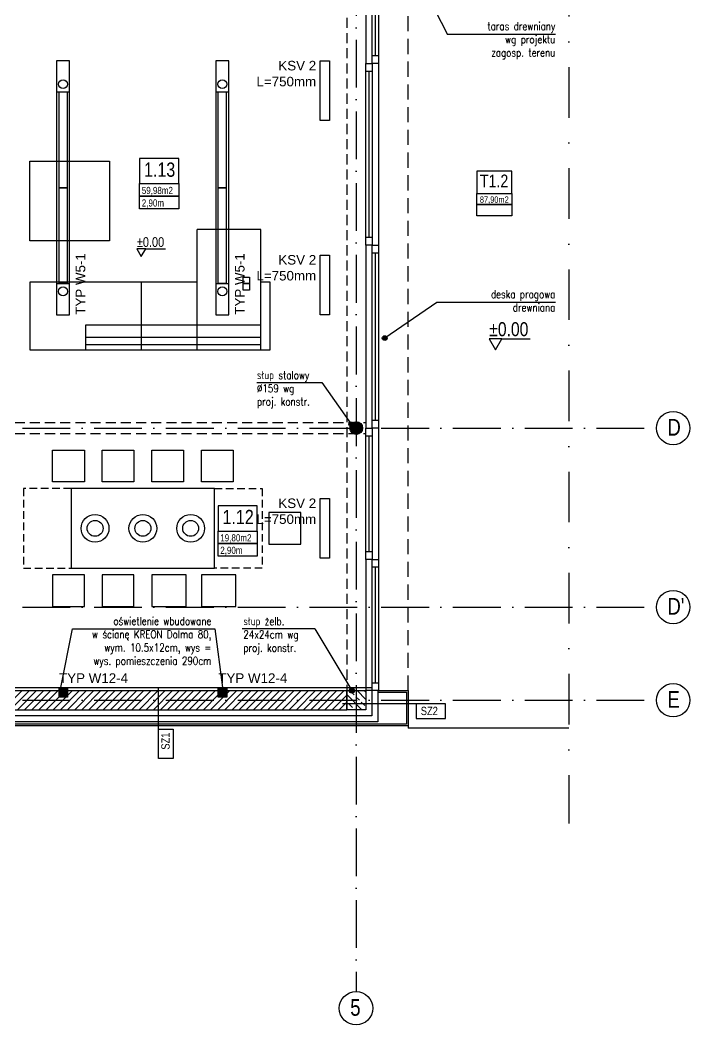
# Model space of a CAD drawing. Header units: millimetres. Extents: x 58205 to 122423, y 1055 to 94479.
# Drawn here: x 70843 to 71684, y 10321 to 11584 of the extents above; entities that cross this region are included whole.
import ezdxf

# ---------------------------------------------------------------- set-up
doc = ezdxf.new("R2010")
doc.units = ezdxf.units.MM
for name, pattern in [('ACAD_ISO03W100', [30, 12, -18]), ('ACAD_ISO10W100', [18, 12, -3, 0, -3]), ('AUDIT_D_080509132939-0', [0]), ('DASHDOT', [25.4, 12.7, -6.35, 0, -6.35]), ('HIDDEN', [9.525, 6.35, -3.175])]:
    doc.linetypes.add(name, pattern=pattern)
doc.layers.add('$ oświetlenie $', color=30, linetype='Continuous', lineweight=30)
for name, color, linetype in [('+48_HACZE', 253, 'Continuous'), ('+48_KOTY', 3, 'Continuous'), ('+48_MEBLE', 251, 'Continuous'), ('+48_OPISY', 3, 'Continuous'), ('+48_OPISY T', 3, 'Continuous'), ('+48_OPISY_POM', 3, 'Continuous'), ('+48_OPISY_ŚCIAN', 3, 'Continuous'), ('+48_OSIE', 8, 'Continuous'), ('+48_PODCIĄG', 4, 'ACAD_ISO03W100'), ('+48_SCIANY', 1, 'Continuous'), ('+48_STOLARKA OKNA', 3, 'Continuous'), ('+48_SŁUPY', 20, 'Continuous'), ('+48_TYNKI', 252, 'Continuous'), ('+48_WENTYLACJA', 2, 'Continuous'), ('+48_WEŁNA', 252, 'Continuous'), ('+48_WIDOK', 5, 'Continuous'), ('+48_ŻELBET', 242, 'Continuous')]:
    doc.layers.add(name, color=color, linetype=linetype)
doc.styles.get("Standard").update_dxf_attribs({"font": 'ARIAL.TTF'})
doc.styles.add('WRP_ARIAL', font='ARIAL.TTF', dxfattribs={"width": 0.8})
doc.linetypes.add('BATTING', pattern='A,0.00254,-2.54,[134,ltypeshp.shx,S=2.54,R=0,X=-2.54,Y=0],-5.08,[134,ltypeshp.shx,S=2.54,R=180,X=2.54,Y=0],-2.54', length=10.16254)

# ---------------------------------------------------------------- blocks, each defined once
blk = doc.blocks.new('OZN_OSI')
at = {"layer": '+48_OSIE', "linetype": 'Continuous', "ltscale": 5}
blk.add_circle((0, -30), 30, dxfattribs=at)
at = {"layer": '+48_OSIE', "linetype": 'Continuous', "ltscale": 5, "style": 'WRP_ARIAL', "width": 0.8}
blk.add_attdef('NR', (-23.3, -43.5), '', height=30, dxfattribs=at)
blk = doc.blocks.new('OPISY_POM_METKA')
at = {"layer": '+48_OPISY_POM', "ltscale": 5}
for points in [[(0, -70), (109.7, -70), (109.7, 0), (0, 0)], [(109.7, -105), (0, -105), (0, -70), (109.7, -70)]]:
    blk.add_lwpolyline(points, close=True, dxfattribs=at)
at = {"layer": '+48_OPISY_POM'}
blk.add_lwpolyline([(109.7, -140), (0, -140), (0, -105), (109.7, -105)], close=True, dxfattribs=at)
at = {"layer": '+48_OPISY_POM', "ltscale": 5, "style": 'WRP_ARIAL', "width": 0.8}
for tag, p, height in [('NRPOM', (25.8, -50.8), 40), ('POW', (6.4, -99), 20)]:
    blk.add_attdef(tag, p, '', height=height, dxfattribs=at)
at = {"layer": '+48_OPISY_POM', "style": 'WRP_ARIAL', "width": 0.8}
blk.add_attdef('H', (6.4, -134), '', height=20, dxfattribs=at)
blk = doc.blocks.new('koty')
at = {"layer": '+48_KOTY', "color": 3, "ltscale": 5}
blk.add_line((70403.15, 11224.99), (70423.15, 11224.99), dxfattribs=at)
blk.add_lwpolyline([(70398.6, 11217.11), (70403.15, 11224.99), (70394.05, 11224.99)], close=True, dxfattribs=at)
at = {"layer": '+48_KOTY', "color": 3, "style": 'WRP_ARIAL', "width": 0.8}
blk.add_attdef('POZIOM', (70403.19, 11226.78), '', height=10, dxfattribs=at)
blk = doc.blocks.new('SCIANA')
at = {"layer": '+48_OPISY_ŚCIAN', "ltscale": 5}
blk.add_line((-25, 0), (25, 0), dxfattribs=at)
blk.add_lwpolyline([(-60, 0), (-25, 0), (-25, 17.5), (-60, 17.5)], close=True, dxfattribs=at)
at = {"layer": '+48_OPISY_ŚCIAN', "ltscale": 5, "style": 'WRP_ARIAL', "width": 0.8}
blk.add_attdef('TYP', (-53.6, 4.8), '', height=10, dxfattribs=at)
blk = doc.blocks.new('TYP W5-1')
at = {"layer": '$ oświetlenie $', "ltscale": 0.15}
for p, q in [((-8, 159.5), (-8, -159.5)), ((8, 159.5), (-8, 159.5)), ((8, -159.5), (8, 159.5)), ((-8, 120.5), (8, 120.5)), ((-8, -120.5), (8, -120.5)), ((-8, -159.5), (8, -159.5))]:
    blk.add_line(p, q, dxfattribs=at)
at = {"layer": '$ oświetlenie $', "color": 4, "ltscale": 0.15}
for p, q in [((-5, 120.5), (5, 120.5)), ((-5, 0), (-5, 120.5)), ((5, 120.5), (5, 0)), ((5, 0), (-5, 0)), ((-5, 0), (5, 0)), ((-5, -120.5), (-5, 0)), ((5, 0), (5, -120.5)), ((5, -120.5), (-5, -120.5))]:
    blk.add_line(p, q, dxfattribs=at)
at = {"layer": '$ oświetlenie $', "ltscale": 0.15}
for centre in [(0, 130.2), (0, -130.2)]:
    blk.add_circle(centre, 5.55, dxfattribs=at)
at = {"layer": '$ oświetlenie $', "ltscale": 0.15, "insert": (15.9, -159.5), "char_height": 12, "width": 397.199, "attachment_point": 1, "rotation": 90}
blk.add_mtext('TYP W5-1', dxfattribs=at)

msp = doc.modelspace()

# ---------------------------------------------------------------- hatches: boundary and pattern name
at = {"layer": '+48_HACZE'}
h = msp.add_hatch(dxfattribs=at)
h.set_pattern_fill('ANSI31', color=256, scale=0.3, angle=180, style=0)
edge = h.paths.add_edge_path()
edge.add_arc((71265.484, 11071.217), 7.95, 0, 360)
h = msp.add_hatch(dxfattribs=at)
h.set_pattern_fill('ANSI31', color=256, scale=2, angle=180, style=0)
h.paths.add_polyline_path([(70697.484, 10741.217), (70892.234, 10741.217), (70892.234, 10733.217), (70902.734, 10733.217), (70902.734, 10741.217), (71092.234, 10741.217), (71092.234, 10733.217), (71102.734, 10733.217), (71102.734, 10741.217), (71253.484, 10741.217), (71253.484, 10717.217), (70697.484, 10717.217)])
at = {"layer": '+48_HACZE', "linetype": 'AUDIT_D_080509132939-0'}
h = msp.add_hatch(dxfattribs=at)
h.set_pattern_fill('ANSI33', color=256, scale=2, angle=90, style=0)
h.paths.add_polyline_path([(71253.484, 10741.217), (71277.484, 10741.217), (71277.484, 10717.217), (71253.484, 10717.217)])
at = {"layer": '+48_OPISY T'}
h = msp.add_hatch(color=256, dxfattribs=at)
edge = h.paths.add_edge_path()
edge.add_arc((71301.15, 11184.267), 3, 0, 360)
h = msp.add_hatch(color=256, dxfattribs=at)
edge = h.paths.add_edge_path()
edge.add_arc((71259.199, 11076.085), 3, 0, 360)
h = msp.add_hatch(color=256, dxfattribs=at)
edge = h.paths.add_edge_path()
edge.add_arc((71259.893, 10741.217), 3, 0, 360)
at = {"layer": '+48_WIDOK', "ltscale": 0.15}
for points in [[(70892.234, 10745.217), (70902.734, 10745.217), (70902.734, 10733.217), (70892.234, 10733.217)], [(71092.234, 10745.217), (71102.734, 10745.217), (71102.734, 10733.217), (71092.234, 10733.217)]]:
    msp.add_hatch(color=1, dxfattribs=at).paths.add_polyline_path(points)

# ---------------------------------------------------------------- linework, layer by layer
at = {"layer": '$ oświetlenie $', "ltscale": 0.15}
for points in [[(70892.234, 10745.217), (70902.734, 10745.217), (70902.734, 10733.217), (70892.234, 10733.217)], [(71092.234, 10745.217), (71102.734, 10745.217), (71102.734, 10733.217), (71092.234, 10733.217)]]:
    msp.add_lwpolyline(points, close=True, dxfattribs=at)
at = {"layer": '$ oświetlenie $'}
for centre, radius in [((70937.484, 10945.217), 17.42), ((70997.484, 10945.217), 17.42), ((71057.484, 10945.217), 17.42), ((70937.484, 10945.217), 10), ((70997.484, 10945.217), 10), ((71057.484, 10945.217), 10)]:
    msp.add_circle(centre, radius, dxfattribs=at)
at = {"layer": '+48_MEBLE'}
for p, q in [((71065.484, 11169.717), (71065.484, 11320.717)), ((71145.484, 11320.717), (71065.484, 11320.717)), ((71145.484, 11169.717), (71145.484, 11320.717)), ((71065.484, 11254.717), (70855.484, 11254.717)), ((70855.484, 11254.717), (70855.484, 11169.717)), ((70995.484, 11254.717), (70995.484, 11169.717)), ((71157.484, 11254.717), (71145.484, 11254.717)), ((71157.484, 11169.717), (71157.484, 11254.717)), ((71145.484, 11200.567), (70925.484, 11200.567)), ((70925.484, 11200.567), (70925.484, 11169.717)), ((71145.484, 11184.867), (70925.484, 11184.867)), ((71145.484, 11175.867), (70925.484, 11175.867)), ((70855.484, 11169.717), (71157.484, 11169.717))]:
    msp.add_line(p, q, dxfattribs=at)
for points in [[(71277.484, 11676.217), (71277.484, 11529.278)], [(71293.484, 11529.278), (71293.484, 11301.217)], [(71277.484, 11301.217), (71277.484, 11071.217)], [(71293.484, 11071.217), (71293.484, 10906.217)], [(71277.484, 10906.217), (71277.484, 10741.217)]]:
    msp.add_lwpolyline(points, dxfattribs=at)
for points in [[(70955.484, 11306.717), (70855.484, 11306.717), (70855.484, 11406.717), (70955.484, 11406.717)], [(70884.026, 11003.498), (70884.026, 11043.498), (70924.026, 11043.498), (70924.026, 11003.498)], [(70946.331, 11003.498), (70946.331, 11043.498), (70986.331, 11043.498), (70986.331, 11003.498)], [(71008.636, 11003.498), (71008.636, 11043.498), (71048.636, 11043.498), (71048.636, 11003.498)], [(71070.942, 11003.498), (71070.942, 11043.498), (71110.942, 11043.498), (71110.942, 11003.498)], [(70907.484, 10995.217), (70907.484, 10895.217), (71087.484, 10895.217), (71087.484, 10995.217)], [(71195.764, 10925.217), (71195.764, 10965.217), (71155.764, 10965.217), (71155.764, 10925.217)], [(70884.026, 10886.936), (70884.026, 10846.936), (70924.026, 10846.936), (70924.026, 10886.936)], [(70946.331, 10886.936), (70946.331, 10846.936), (70986.331, 10846.936), (70986.331, 10886.936)], [(71008.636, 10886.936), (71008.636, 10846.936), (71051.847, 10846.936), (71051.847, 10886.936)], [(71070.942, 10886.936), (71070.942, 10846.936), (71114.152, 10846.936), (71114.152, 10886.936)]]:
    msp.add_lwpolyline(points, close=True, dxfattribs=at)
at = {"layer": '+48_OPISY'}
for p, q in [((71343.695, 11636.967), (71379.928, 11566.05)), ((71213.499, 10819.028), (71122.348, 10819.028)), ((71213.499, 10819.028), (71259.893, 10741.217))]:
    msp.add_line(p, q, dxfattribs=at)
for points in [[(71515.486, 11566.05), (71379.928, 11566.05)], [(71515.486, 11229.251), (71366.646, 11229.251), (71301.15, 11184.267)], [(71140.743, 11128.427), (71222.296, 11128.427), (71259.199, 11076.085)], [(70894.535, 10745.217), (70909.274, 10819.028)], [(70909.274, 10819.028), (71087.695, 10819.028)], [(71087.695, 10819.028), (71097.484, 10745.217)]]:
    msp.add_lwpolyline(points, dxfattribs=at)
at = {"layer": '+48_OPISY T'}
for centre in [(71301.15, 11184.267), (71259.199, 11076.085), (71259.893, 10741.217)]:
    msp.add_circle(centre, 3, dxfattribs=at)
at = {"layer": '+48_OPISY_ŚCIAN'}
msp.add_lwpolyline([(71288.135, 10724.495), (71248.135, 10724.495)], dxfattribs=at)
at = {"layer": '+48_OSIE', "linetype": 'ACAD_ISO10W100', "ltscale": 5}
for p, q in [((71265.484, 13180.923), (71265.484, 10363.161)), ((68053.193, 11071.217), (71642.384, 11071.217)), ((68053.193, 10846.217), (71642.384, 10846.217)), ((68053.193, 10729.217), (71642.384, 10729.217))]:
    msp.add_line(p, q, dxfattribs=at)
at = {"layer": '+48_PODCIĄG', "linetype": 'HIDDEN', "ltscale": 2}
for p, q in [((71253.484, 12901.217), (71253.484, 10741.217)), ((69693.484, 11078.067), (71277.469, 11078.067)), ((69693.484, 11064.367), (71277.469, 11064.367))]:
    msp.add_line(p, q, dxfattribs=at)
at = {"layer": '+48_SCIANY'}
for p, q in [((70237.484, 10741.217), (70892.234, 10741.217)), ((70902.734, 10741.217), (71092.234, 10741.217)), ((71102.734, 10741.217), (71253.484, 10741.217)), ((70237.484, 10717.217), (71253.484, 10717.217))]:
    msp.add_line(p, q, dxfattribs=at)
msp.add_lwpolyline([(71253.484, 10741.217), (71253.484, 10717.217)], dxfattribs=at)
at = {"layer": '+48_STOLARKA OKNA'}
for points in [[(71293.484, 11676.217), (71293.484, 11529.278), (71285.484, 11529.278), (71285.484, 11676.217)], [(71293.484, 11539.278), (71293.484, 11529.278), (71285.484, 11529.278), (71285.484, 11539.278)], [(71285.484, 11529.278), (71285.484, 11301.217), (71277.484, 11301.217), (71277.484, 11529.278)], [(71285.484, 11529.278), (71285.484, 11519.278), (71277.484, 11519.278), (71277.484, 11529.278)], [(71285.484, 11311.217), (71285.484, 11301.217), (71277.484, 11301.217), (71277.484, 11311.217)], [(71293.484, 11301.217), (71293.484, 11071.217), (71285.484, 11071.217), (71285.484, 11301.217)], [(71293.484, 11301.217), (71293.484, 11291.217), (71285.484, 11291.217), (71285.484, 11301.217)], [(71293.484, 11081.217), (71293.484, 11071.217), (71285.484, 11071.217), (71285.484, 11081.217)], [(71285.484, 11071.217), (71285.484, 10906.217), (71277.484, 10906.217), (71277.484, 11071.217)], [(71285.484, 11071.217), (71285.484, 11061.217), (71277.484, 11061.217), (71277.484, 11071.217)], [(71285.484, 10916.217), (71285.484, 10906.217), (71277.484, 10906.217), (71277.484, 10916.217)], [(71293.484, 10906.217), (71293.484, 10741.217), (71285.484, 10741.217), (71285.484, 10906.217)], [(71293.484, 10906.217), (71293.484, 10896.217), (71285.484, 10896.217), (71285.484, 10906.217)], [(71293.484, 10751.217), (71293.484, 10741.217), (71285.484, 10741.217), (71285.484, 10751.217)]]:
    msp.add_lwpolyline(points, close=True, dxfattribs=at)
for points in [[(71289.484, 11539.278), (71289.484, 11666.217)], [(71281.484, 11311.217), (71281.484, 11519.278)], [(71289.484, 11081.217), (71289.484, 11291.217)], [(71281.484, 10916.217), (71281.484, 11061.217)], [(71289.484, 10751.217), (71289.484, 10896.217)]]:
    msp.add_lwpolyline(points, dxfattribs=at)
at = {"layer": '+48_SŁUPY', "linetype": 'AUDIT_D_080509132939-0'}
msp.add_circle((71265.484, 11071.217), 7.95, dxfattribs=at)
at = {"layer": '+48_TYNKI', "ltscale": 0.15}
msp.add_line((70694.984, 10745.217), (71285.484, 10745.217), dxfattribs=at)
at = {"layer": '+48_WENTYLACJA', "color": 2}
for points in [[(71231.834, 11457.717), (71220.134, 11457.717), (71220.134, 11532.717), (71231.834, 11532.717)], [(71231.834, 11213.717), (71220.134, 11213.717), (71220.134, 11288.717), (71231.834, 11288.717)], [(71231.834, 10907.717), (71220.134, 10907.717), (71220.134, 10982.717), (71231.834, 10982.717)]]:
    msp.add_lwpolyline(points, close=True, dxfattribs=at)
at = {"layer": '+48_WEŁNA', "linetype": 'BATTING', "ltscale": 0.7}
msp.add_line((71284.984, 10741.217), (71284.984, 10709.717), dxfattribs=at)
msp.add_lwpolyline([(71284.984, 10709.717), (70205.984, 10709.717), (70205.984, 10744.217)], dxfattribs=at)
at = {"layer": '+48_WIDOK', "linetype": 'DASHDOT', "ltscale": 5}
msp.add_line((71532.384, 13049.978), (71532.384, 10574.321), dxfattribs=at)
at = {"layer": '+48_WIDOK'}
for p, q in [((71292.484, 10741.217), (71330.484, 10741.217)), ((71330.484, 10741.217), (71330.484, 10694.217)), ((71532.384, 10694.217), (71330.484, 10694.217))]:
    msp.add_line(p, q, dxfattribs=at)
at = {"layer": '+48_WIDOK', "ltscale": 0.3}
msp.add_line((71292.484, 10741.217), (71292.484, 10702.217), dxfattribs=at)
at = {"layer": '+48_WIDOK', "color": 2}
for p, q in [((71292.484, 10739.217), (71328.484, 10739.217)), ((71328.484, 10739.217), (71328.484, 10699.217))]:
    msp.add_line(p, q, dxfattribs=at)
at = {"layer": '+48_WIDOK', "linetype": 'HIDDEN', "ltscale": 3}
msp.add_lwpolyline([(71330.484, 10741.217), (71330.484, 12901.217)], dxfattribs=at)
at = {"layer": '+48_WIDOK', "ltscale": 0.15}
for points in [[(71123.484, 11260.717), (71131.484, 11260.717), (71131.484, 11252.717), (71123.484, 11252.717)], [(71123.484, 11252.717), (71131.484, 11252.717), (71131.484, 11244.717), (71123.484, 11244.717)]]:
    msp.add_lwpolyline(points, close=True, dxfattribs=at)
at = {"layer": '+48_WIDOK', "color": 251, "linetype": 'HIDDEN', "ltscale": 1.5}
for points in [[(70907.484, 10995.217), (70847.484, 10995.217), (70847.484, 10895.217), (70907.484, 10895.217)], [(71087.484, 10995.217), (71147.484, 10995.217), (71147.484, 10895.217), (71087.484, 10895.217)]]:
    msp.add_lwpolyline(points, dxfattribs=at)
at = {"layer": '+48_WIDOK'}
for points in [[(71292.484, 10702.217), (70198.484, 10702.217), (70198.484, 10744.217)], [(71330.484, 10697.217), (70193.484, 10697.217)]]:
    msp.add_lwpolyline(points, dxfattribs=at)
at = {"layer": '+48_WIDOK', "ltscale": 0.15}
msp.add_lwpolyline([(70902.734, 10745.217), (71092.234, 10745.217)], dxfattribs=at)
at = {"layer": '+48_WIDOK', "ltscale": 0.3}
msp.add_lwpolyline([(71292.484, 10741.217), (71277.484, 10741.217)], dxfattribs=at)
at = {"layer": '+48_WIDOK', "color": 2}
msp.add_lwpolyline([(71328.484, 10699.217), (70195.484, 10699.217)], dxfattribs=at)
at = {"layer": '+48_ŻELBET', "linetype": 'Continuous'}
msp.add_lwpolyline([(71253.484, 10741.217), (71277.484, 10741.217), (71277.484, 10717.217), (71253.484, 10717.217)], close=True, dxfattribs=at)

# ---------------------------------------------------------------- block references
at = {"layer": '$ oświetlenie $'}
for p in [(70897.234, 11373.217), (71097.234, 11373.217)]:
    msp.add_blockref('TYP W5-1', p, dxfattribs=at)
at = {"layer": '+48_KOTY'}
ref = msp.add_blockref('koty', (-15735.593, -2532.531), dxfattribs=dict(at, xscale=1.231999999701657, yscale=1.231999999697109, zscale=1.231999999697182))
ref.add_attrib('POZIOM', '±0.00', (70989.901, 11298.864), dxfattribs={"color": 3, "height": 12.32, "style": 'WRP_ARIAL', "width": 0.8})
ref = msp.add_blockref('koty', (-52461.092, -8572.422), dxfattribs=dict(at, xscale=1.759999999572756, yscale=1.759999999567299, zscale=1.759999999567403))
ref.add_attrib('POZIOM', '±0.00', (71432.471, 11186.715), dxfattribs={"color": 3, "height": 17.6, "style": 'WRP_ARIAL', "width": 0.8})
at = {"layer": '+48_OPISY_POM'}
ref = msp.add_blockref('OPISY_POM_METKA', (70993.261, 11409.89), dxfattribs=dict(at, xscale=0.4500000000043656, yscale=0.4499999999998181, zscale=0.4499999999992042))
ref.add_attrib('H', '2,90m', (70996.12, 11349.601), dxfattribs={"height": 9, "style": 'WRP_ARIAL', "width": 0.8})
ref.add_attrib('NRPOM', '1.13', (70998.973, 11387.03), dxfattribs={"ltscale": 5, "height": 18, "style": 'WRP_ARIAL', "width": 0.8})
ref.add_attrib('POW', '59,98m2', (70996.12, 11365.351), dxfattribs={"ltscale": 5, "height": 9, "style": 'WRP_ARIAL', "width": 0.8})
ref = msp.add_blockref('OPISY_POM_METKA', (71416.834, 11394.14), dxfattribs=dict(at, xscale=0.4000000000014552, yscale=0.4000000000005457, zscale=0.4))
ref.add_attrib('NRPOM', 'T1.2', (71420.624, 11373.82), dxfattribs={"ltscale": 5, "height": 16, "style": 'WRP_ARIAL', "width": 0.8})
ref.add_attrib('POW', '87,90m2', (71420.686, 11354.341), dxfattribs={"ltscale": 5, "height": 8, "style": 'WRP_ARIAL', "width": 0.8})
ref = msp.add_blockref('OPISY_POM_METKA', (71091.834, 10973.334), dxfattribs=dict(at, xscale=0.4500000000043656, yscale=0.4499999999998181, zscale=0.4499999999992042))
ref.add_attrib('H', '2,90m', (71094.693, 10913.045), dxfattribs={"height": 9, "style": 'WRP_ARIAL', "width": 0.8})
ref.add_attrib('NRPOM', '1.12', (71097.546, 10950.474), dxfattribs={"ltscale": 5, "height": 18, "style": 'WRP_ARIAL', "width": 0.8})
ref.add_attrib('POW', '19,80m2', (71094.693, 10928.795), dxfattribs={"ltscale": 5, "height": 9, "style": 'WRP_ARIAL', "width": 0.8})
at = {"layer": '+48_OPISY_ŚCIAN'}
ref = msp.add_blockref('SCIANA', (71017.166, 10718.967), dxfattribs=dict(at, xscale=-1.050000000000182, yscale=1.050000000000182, zscale=1.05, rotation=270))
ref.add_attrib('TYP', 'SZ1', (71031.146, 10667.05), dxfattribs={"ltscale": 5, "height": 10.5, "rotation": 90, "style": 'WRP_ARIAL', "width": 0.8})
ref = msp.add_blockref('SCIANA', (71314.385, 10724.495), dxfattribs=dict(at, xscale=1.049999999999272, yscale=1.050000000000182, zscale=1.05, rotation=180))
ref.add_attrib('TYP', 'SZ2', (71346.408, 10710.515), dxfattribs={"ltscale": 5, "height": 10.5, "style": 'WRP_ARIAL', "width": 0.8})
at = {"layer": '+48_OSIE'}
ref = msp.add_blockref('OZN_OSI', (71663.384, 11092.217), dxfattribs=dict(at, xscale=0.7000000000007276, yscale=0.6999999999998181, zscale=0.7))
ref.add_attrib('NR', 'D', (71656.055, 11061.738), dxfattribs={"linetype": 'Continuous', "ltscale": 5, "height": 21, "style": 'WRP_ARIAL', "width": 0.8})
ref = msp.add_blockref('OZN_OSI', (71663.384, 10867.217), dxfattribs=dict(at, xscale=0.7000000000007276, yscale=0.6999999999998181, zscale=0.7))
ref.add_attrib('NR', "D'", (71656.055, 10836.738), dxfattribs={"linetype": 'Continuous', "ltscale": 5, "height": 21, "style": 'WRP_ARIAL', "width": 0.8})
ref = msp.add_blockref('OZN_OSI', (71663.384, 10750.217), dxfattribs=dict(at, xscale=0.7000000000007276, yscale=0.6999999999998181, zscale=0.7))
ref.add_attrib('NR', 'E', (71656.055, 10719.738), dxfattribs={"linetype": 'Continuous', "ltscale": 5, "height": 21, "style": 'WRP_ARIAL', "width": 0.8})
ref = msp.add_blockref('OZN_OSI', (71265.167, 10363.163), dxfattribs=dict(at, xscale=0.7000000000007276, yscale=0.6999999999998181, zscale=0.7))
ref.add_attrib('NR', '5', (71257.838, 10332.684), dxfattribs={"linetype": 'Continuous', "ltscale": 5, "height": 21, "style": 'WRP_ARIAL', "width": 0.8})

# ---------------------------------------------------------------- texts
at = {"layer": '$ oświetlenie $', "ltscale": 0.15, "char_height": 12, "width": 397.19916, "attachment_point": 1}
for insert in [(70892.234, 10763.007), (71092.234, 10763.007)]:
    msp.add_mtext('TYP W12-4', dxfattribs=dict(at, insert=insert))
at = {"layer": '+48_OPISY', "char_height": 10, "style": 'WRP_ARIAL'}
for s, insert, width, attachment_point in [('{\\Fromans|c238;taras drewniany\\Pwg projektu \\Pzagosp. terenu}', (71515.486, 11581.425), 267.38166, 3), ('{\\Fromans|c238;deska progowa\\Pdrewniana}', (71515.486, 11244.458), 267.38166, 3), ('{\\Fromans|c238;słup stalowy \\P%%C159 wg \\Pproj. konstr. }', (71140.743, 11142.843), 235.93626, 1), ('{\\Fromans|c238;oświetlenie wbudowane \\Pw ścianę KREON Dolma 80,\\P wym. 10.5x12cm, wys = \\Pwys. pomieszczenia 290cm }', (71083.538, 10833.709), 267.38166, 3), ('{\\Fromans|c238;słup żelb. \\P24x24cm wg \\Pproj. konstr.}', (71123.661, 10833.508), 235.93626, 1)]:
    msp.add_mtext(s, dxfattribs=dict(at, insert=insert, width=width, attachment_point=attachment_point))
at = {"layer": '+48_WENTYLACJA', "color": 2, "char_height": 12, "width": 397.19916, "attachment_point": 3}
for insert in [(71215.134, 11532.717), (71215.134, 11288.717), (71215.134, 10982.717)]:
    msp.add_mtext('KSV 2\\PL=750mm', dxfattribs=dict(at, insert=insert))

doc.saveas('drawing.dxf')
